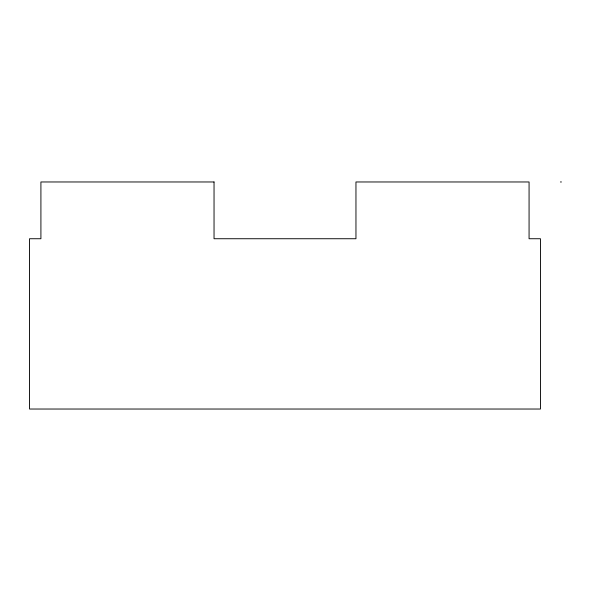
<?xml version="1.0" encoding="UTF-8"?>
<svg xmlns="http://www.w3.org/2000/svg" width="591" height="591" viewBox="0 0 591 591"><rect width="100%" height="100%" fill="white"/><g stroke="black" fill="none" stroke-linecap="round" stroke-linejoin="round"><path stroke-width="0.89" d="M560.408 181.969L561.45 181.969M214.038 181.969L40.912 181.969L40.912 238.734L29.55 238.734L29.55 409.031L540.447 409.031L540.447 238.734L529.071 238.734L529.071 181.969L355.959 181.969L355.959 238.734L214.038 238.734L214.038 181.969"/></g></svg>
